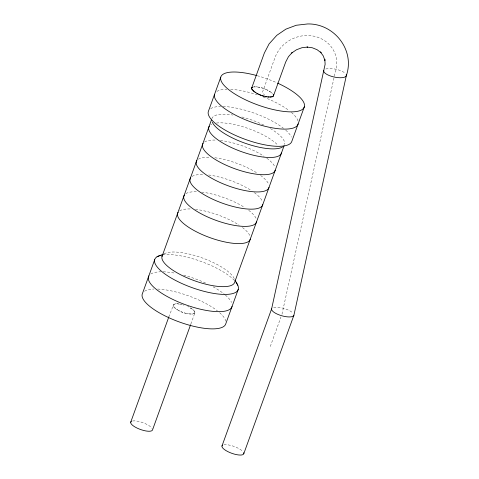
<?xml version="1.0" encoding="UTF-8"?>
<svg xmlns="http://www.w3.org/2000/svg" width="479" height="479" viewBox="0 0 479 479"><rect width="100%" height="100%" fill="white"/><g stroke="black" fill="none" stroke-linecap="round" stroke-linejoin="round"><path stroke-width="0.36" stroke-dasharray="2.4 1.8" d="M173.153 305.47L173.212 305.985M173.194 304.985L173.5 304.602M194.833 312.901L194.522 313.29M194.875 312.422L194.809 311.907M168.794 317.02L173.721 304.327L176.967 303.752L182.104 304.572M190.858 324.014L194.917 312.793L194.791 311.757L192.39 309.195L187.75 306.56M270.288 346.521L280.975 316.996M281.993 314.182L335.037 73.143A32.195 29.327 -23.6 0 0 315.445 36.56A32.195 29.327 -23.6 0 0 275.036 57.498L262.564 91.944L264.588 95.351M194.917 312.793L194.3 313.565C186.924 315.08 178.17 311.751 173.236 306.135L173.105 305.099M173.913 304.261L174.566 304.027M194.115 313.631L193.456 313.865M253.217 86.992C260.247 86.346 267.851 89.196 272.94 94.07M175.314 303.848L176.278 303.794M192.708 314.044L191.75 314.098M254.008 86.837L254.972 86.783M177.314 303.788L178.511 303.908M190.714 314.104L189.51 313.984M256.043 86.801L257.241 86.921M179.769 304.075L181.122 304.363M188.259 313.817L186.9 313.529M258.516 87.112L259.875 87.4M185.517 313.194L184.092 312.763M261.271 87.753L262.69 88.19M182.906 304.788L183.93 305.129M182.673 312.284L181.278 311.733M264.109 88.681L265.498 89.238M188.109 306.746L188.498 306.913M179.918 311.146L178.655 310.512M266.845 89.83L268.108 90.471M190.582 308.033L191.636 308.704M177.44 309.859L176.392 309.189M269.294 91.124L270.342 91.8M192.612 309.38L193.378 310.051M175.416 308.512L174.649 307.841M271.276 92.477L272.042 93.142M194.055 310.703L194.48 311.314M173.973 307.189L173.542 306.578M192.109 176.428A38.56 12.047 19.9 0 1 204.276 174.578M208.646 174.985A38.56 12.047 19.9 0 1 251.038 190.385M254.337 192.654A38.56 12.047 19.9 0 1 262.336 201.204M185.87 193.648A38.56 12.047 19.9 0 1 196.695 191.738M201.659 192.115A38.56 12.047 19.9 0 1 244.799 207.611M248.703 210.323A38.56 12.047 19.9 0 1 256.103 218.424M198.342 159.202A38.56 12.047 19.9 0 1 209.161 157.292M214.879 157.765A38.56 12.047 19.9 0 1 257.858 173.542M260.576 175.428A38.56 12.047 19.9 0 1 268.569 183.978M204.575 141.982A38.56 12.047 19.9 0 1 216.742 140.131M220.358 140.449A38.56 12.047 19.9 0 1 264.091 156.322M266.809 158.208A38.56 12.047 19.9 0 1 274.808 166.758M210.808 124.762A38.56 12.047 19.9 0 1 211.832 124.211M216.46 123.043A38.56 12.047 19.9 0 1 278.167 145.442M211.874 118.732A38.56 12.047 19.9 0 1 232.776 115.038M241.859 116.966A38.56 12.047 19.9 0 1 264.055 125.193M270.407 128.6A38.56 12.047 19.9 0 1 284.58 144.377M210.652 108.667A44.343 13.849 19.9 0 1 220.669 106.458M223.094 106.476A44.343 13.849 19.9 0 1 283.46 128.27M285.735 130.156A44.343 13.849 19.9 0 1 291.418 137.162M216.885 91.447A44.343 13.849 19.9 0 1 226.902 89.238M230.638 89.304A44.343 13.849 19.9 0 1 257.223 94.818M263.348 96.998A44.343 13.849 19.9 0 1 288.454 110.11M291.43 112.463A44.343 13.849 19.9 0 1 298.13 121.355M257.271 75.712A44.343 13.849 19.9 0 1 276.886 82.801M144.568 291.226A44.343 13.849 19.9 0 1 153.807 289.041M157.657 289.053A44.343 13.849 19.9 0 1 217.376 310.829M219.651 312.715A44.343 13.849 19.9 0 1 225.813 321.14M150.801 274.006A44.343 13.849 19.9 0 1 160.818 271.797M163.243 271.809A44.343 13.849 19.9 0 1 175.164 273.198M183.595 275.126A44.343 13.849 19.9 0 1 205.922 283.203M213.083 286.807A44.343 13.849 19.9 0 1 224.789 294.549M225.346 295.022A44.343 13.849 19.9 0 1 231.567 302.494M164.052 253.93A38.56 12.047 19.9 0 1 201.503 257.672A38.56 12.047 19.9 0 1 234.285 278.7M162.722 254.918A44.343 13.849 19.9 0 1 234.5 280.568M179.637 210.874A38.56 12.047 19.9 0 1 191.804 209.018M195.42 209.335A38.56 12.047 19.9 0 1 239.153 225.208M242.47 227.549A38.56 12.047 19.9 0 1 250.337 237.117M132.647 420.975A11.568 3.61 19.9 0 1 143.508 422.909A11.568 3.61 19.9 0 1 152.19 428.477M223.909 444.775A11.568 3.61 19.9 0 1 242.799 451.44M273.611 307.464A11.58 3.814 16.1 0 1 283.754 308.398A11.58 3.814 16.1 0 1 292.897 313.009M325.786 69.024A11.568 3.988 12.3 0 1 345.335 73.407"/><path stroke-width="0.72" d="M251.697 88.393L251.762 88.908M251.792 87.926L252.098 87.543M273.341 95.956L273.036 96.345M273.437 95.495L273.371 94.974M221.975 446.009L271.617 308.871L325.127 64.258L324.81 59.246L324.918 60.468L323.253 55.881L320.349 51.936L321.14 52.804L317.11 49.714L312.296 47.762L307.021 47.08L307.56 47.056L301.884 47.732L296.489 49.762L291.735 52.995L292.028 52.702L288.448 56.702L285.706 62.001L273.473 95.788L272.856 96.566C265.48 98.075 256.726 94.746 251.786 89.13L251.661 88.094L264.366 52.995L269.06 43.936L276.784 35.338L285.879 29.147L296.22 25.267L307.632 23.95C334.222 23.351 355.256 50.247 346.323 75.67L293.896 315.278L243.787 453.703M154.675 259.75L142.203 294.196A44.343 13.849 19.9 0 0 180.391 322.361A44.343 13.849 19.9 0 0 225.819 323.696L238.291 289.25M220.759 77.197L208.293 111.637A44.343 13.849 19.9 0 0 246.475 139.802A44.343 13.849 19.9 0 0 291.903 141.137L304.375 106.691M161.998 256.51L211.395 120.055M130.713 422.209L168.794 317.02M190.606 324.714L152.526 429.908A11.568 3.61 19.9 0 1 139.257 429.028A11.568 3.61 19.9 0 1 131.33 421.436M284.101 145.706L234.704 282.161A38.56 12.047 19.9 0 1 193.306 280.311A38.56 12.047 19.9 0 1 162.525 255.361M251.661 88.094L252.277 87.322M272.575 96.662L271.916 96.89M157.034 256.786L163.417 254.187M271.126 97.051L270.162 97.105M269.09 97.087L267.893 96.968M266.617 96.77L265.258 96.483M263.863 96.129L262.444 95.692M261.025 95.201L259.63 94.644M258.289 94.052L257.025 93.417M255.84 92.758L254.792 92.088M253.858 91.411L253.092 90.747M252.463 90.094L252.038 89.483M234.985 280.017L237.8 285.274M273.347 94.752L273.473 95.788M262.761 204.659A38.56 12.047 19.9 0 1 221.364 202.809A38.56 12.047 19.9 0 1 190.582 177.859M256.528 221.879A38.56 12.047 19.9 0 1 215.125 220.035A38.56 12.047 19.9 0 1 184.343 195.085M268.994 187.433A38.56 12.047 19.9 0 1 227.597 185.589A38.56 12.047 19.9 0 1 196.815 160.639M275.227 170.213A38.56 12.047 19.9 0 1 233.83 168.368A38.56 12.047 19.9 0 1 203.048 143.419M281.466 152.993A38.56 12.047 19.9 0 1 240.063 151.142A38.56 12.047 19.9 0 1 209.281 126.193M282.526 146.963A38.56 12.047 19.9 0 1 245.08 143.221A38.56 12.047 19.9 0 1 212.299 122.187M298.142 123.911A44.343 13.849 19.9 0 1 252.708 122.582A44.343 13.849 19.9 0 1 214.526 94.417M277.563 83.112A44.343 13.849 19.9 0 1 294.124 111.769A44.343 13.849 19.9 0 1 225.681 87.022A44.343 13.849 19.9 0 1 256.588 75.526M236.051 282.394A44.343 13.849 19.9 0 1 191.492 287.424A44.343 13.849 19.9 0 1 161.321 255.169M232.052 306.47A44.343 13.849 19.9 0 1 184.81 304.482A44.343 13.849 19.9 0 1 148.915 275.862M250.289 239.105A38.56 12.047 19.9 0 1 208.892 237.255A38.56 12.047 19.9 0 1 178.11 212.305M243.661 452.667A11.568 3.61 19.9 0 1 231.938 453.356A11.568 3.61 19.9 0 1 222.591 445.231M293.884 315.272A11.58 3.814 16.1 0 1 281.76 315.757A11.58 3.814 16.1 0 1 271.629 308.877M346.209 74.586A11.568 3.988 12.3 0 1 335.468 77.293A11.568 3.988 12.3 0 1 323.75 70.611"/></g></svg>
